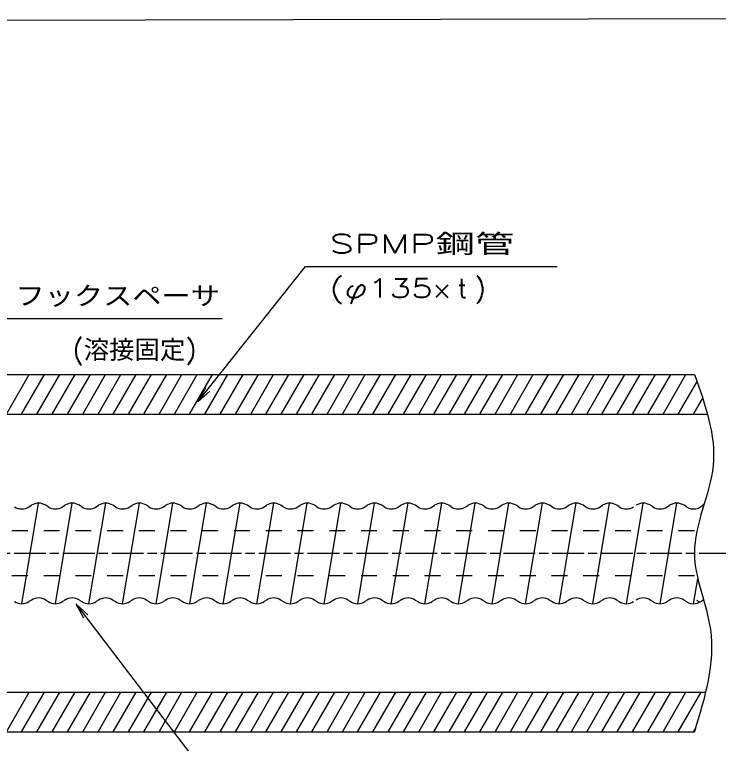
# Model space of a CAD drawing. Units: millimetres at full size, sheet at 1:1; details may follow other scales. Extents: x -2456 to -674, y 2522 to 3782.
# Drawn here: x -2155.7 to -1889.6, y 3116.5 to 3391.9 of the extents above; entities that cross this region are included whole.
import ezdxf
from ezdxf.enums import TextEntityAlignment as Align

# ---------------------------------------------------------------- set-up
doc = ezdxf.new("R2010")
doc.units = ezdxf.units.MM
doc.linetypes.add('CHAIN', pattern=[18.5, 12, -1.5, 3.5, -1.5])
doc.linetypes.add('DASHED_SPACED', pattern=[12, 6, -6])
for name, color, linetype, lineweight in [('02細線', 81, 'Continuous', 25), ('0_2', 7, 'Continuous', 25), ('3隠れ線', 2, 'DASHED_SPACED', 25), ('4中心線', 1, 'CHAIN', 25), ('_-0', 7, 'Continuous', 25), ('実線中', 7, 'Continuous', 25), ('細線', 81, 'Continuous', 25)]:
    doc.layers.add(name, color=color, linetype=linetype, lineweight=lineweight)
doc.styles.add('simplex.shx', font='')
doc.styles.get('simplex.shx').set_extended_font_data('simplex.shx')

# ---------------------------------------------------------------- blocks, each defined once
blk = doc.blocks.new('open_arrow')
at = {"color": 0, "linetype": 'Continuous', "lineweight": -2}
blk.add_lwpolyline([(7.5, 1.25), (0, 0), (7.5, -1.25)], dxfattribs=at)

msp = doc.modelspace()

# ---------------------------------------------------------------- linework, layer by layer
at = {"layer": '02細線', "color": 7}
msp.add_line((-2255.716, 3389.489), (-1280.359, 3391.889), dxfattribs=at)
at = {"layer": '02細線'}
for p, q in [((-2158.763, 3240.912), (-2150.103, 3255.912)), ((-2152.99, 3240.912), (-2144.33, 3255.912)), ((-2147.216, 3240.912), (-2138.556, 3255.912)), ((-2141.443, 3240.912), (-2132.783, 3255.912)), ((-2135.669, 3240.912), (-2127.009, 3255.912)), ((-2129.896, 3240.912), (-2121.236, 3255.912)), ((-2124.122, 3240.912), (-2115.462, 3255.912)), ((-2118.349, 3240.912), (-2109.689, 3255.912)), ((-2112.575, 3240.912), (-2103.915, 3255.912)), ((-2106.802, 3240.912), (-2098.142, 3255.912)), ((-2101.028, 3240.912), (-2092.368, 3255.912)), ((-2095.255, 3240.912), (-2086.595, 3255.912)), ((-2089.481, 3240.912), (-2080.821, 3255.912)), ((-2083.708, 3240.912), (-2075.048, 3255.912)), ((-2077.934, 3240.912), (-2069.274, 3255.912)), ((-2072.161, 3240.912), (-2063.501, 3255.912)), ((-2066.387, 3240.912), (-2057.727, 3255.912)), ((-2060.614, 3240.912), (-2051.954, 3255.912)), ((-2054.84, 3240.912), (-2046.18, 3255.912)), ((-2049.067, 3240.912), (-2040.407, 3255.912)), ((-2043.293, 3240.912), (-2034.633, 3255.912)), ((-2037.52, 3240.912), (-2028.86, 3255.912)), ((-2031.746, 3240.912), (-2023.086, 3255.912)), ((-2025.973, 3240.912), (-2017.313, 3255.912)), ((-2020.199, 3240.912), (-2011.539, 3255.912)), ((-2014.426, 3240.912), (-2005.766, 3255.912)), ((-2008.652, 3240.912), (-1999.992, 3255.912)), ((-2002.879, 3240.912), (-1994.219, 3255.912)), ((-1997.105, 3240.912), (-1988.445, 3255.912)), ((-1991.332, 3240.912), (-1982.672, 3255.912)), ((-1985.558, 3240.912), (-1976.898, 3255.912)), ((-1979.785, 3240.912), (-1971.125, 3255.912)), ((-1974.011, 3240.912), (-1965.351, 3255.912)), ((-1968.238, 3240.912), (-1959.578, 3255.912)), ((-1962.464, 3240.912), (-1953.804, 3255.912)), ((-1956.691, 3240.912), (-1948.031, 3255.912)), ((-1950.917, 3240.912), (-1942.257, 3255.912)), ((-1945.144, 3240.912), (-1936.484, 3255.912)), ((-1939.37, 3240.912), (-1930.71, 3255.912)), ((-1933.597, 3240.912), (-1924.937, 3255.912)), ((-1927.823, 3240.912), (-1919.163, 3255.912)), ((-1922.05, 3240.912), (-1913.39, 3255.912)), ((-1916.276, 3240.912), (-1907.616, 3255.912)), ((-1910.503, 3240.912), (-1901.843, 3255.912)), ((-1904.729, 3240.912), (-1897.718, 3253.056)), ((-1898.956, 3240.912), (-1895.618, 3246.693)), ((-2158.763, 3120.912), (-2150.103, 3135.912)), ((-2152.99, 3120.912), (-2144.33, 3135.912)), ((-2147.216, 3120.912), (-2138.556, 3135.912)), ((-2141.443, 3120.912), (-2132.783, 3135.912)), ((-2135.669, 3120.912), (-2127.009, 3135.912)), ((-2129.896, 3120.912), (-2121.236, 3135.912)), ((-2124.122, 3120.912), (-2115.462, 3135.912)), ((-2118.349, 3120.912), (-2109.689, 3135.912)), ((-2112.575, 3120.912), (-2103.915, 3135.912)), ((-2106.802, 3120.912), (-2098.142, 3135.912)), ((-2101.028, 3120.912), (-2092.368, 3135.912)), ((-2095.255, 3120.912), (-2086.595, 3135.912)), ((-2089.481, 3120.912), (-2080.821, 3135.912)), ((-2083.708, 3120.912), (-2075.048, 3135.912)), ((-2077.934, 3120.912), (-2069.274, 3135.912)), ((-2072.161, 3120.912), (-2063.501, 3135.912)), ((-2066.387, 3120.912), (-2057.727, 3135.912)), ((-2060.614, 3120.912), (-2051.954, 3135.912)), ((-2054.84, 3120.912), (-2046.18, 3135.912)), ((-2049.067, 3120.912), (-2040.407, 3135.912)), ((-2043.293, 3120.912), (-2034.633, 3135.912)), ((-2037.52, 3120.912), (-2028.86, 3135.912)), ((-2031.746, 3120.912), (-2023.086, 3135.912)), ((-2025.973, 3120.912), (-2017.313, 3135.912)), ((-2020.199, 3120.912), (-2011.539, 3135.912)), ((-2014.426, 3120.912), (-2005.766, 3135.912)), ((-2008.652, 3120.912), (-1999.992, 3135.912)), ((-2002.879, 3120.912), (-1994.219, 3135.912)), ((-1997.105, 3120.912), (-1988.445, 3135.912)), ((-1991.332, 3120.912), (-1982.672, 3135.912)), ((-1985.558, 3120.912), (-1976.898, 3135.912)), ((-1979.785, 3120.912), (-1971.125, 3135.912)), ((-1974.011, 3120.912), (-1965.351, 3135.912)), ((-1968.238, 3120.912), (-1959.578, 3135.912)), ((-1962.464, 3120.912), (-1953.804, 3135.912)), ((-1956.691, 3120.912), (-1948.031, 3135.912)), ((-1950.917, 3120.912), (-1942.257, 3135.912)), ((-1945.144, 3120.912), (-1936.484, 3135.912)), ((-1939.37, 3120.912), (-1930.71, 3135.912)), ((-1933.597, 3120.912), (-1924.937, 3135.912)), ((-1927.823, 3120.912), (-1919.163, 3135.912)), ((-1922.05, 3120.912), (-1913.39, 3135.912)), ((-1916.276, 3120.912), (-1907.616, 3135.912)), ((-1910.503, 3120.912), (-1901.843, 3135.912)), ((-1904.729, 3120.912), (-1896.069, 3135.912)), ((-1898.956, 3120.912), (-1898.379, 3121.911))]:
    msp.add_line(p, q, dxfattribs=at)
at = {"layer": '0_2', "color": 2}
msp.add_line((-1976.237, 3296.7), (-1950.558, 3296.7), dxfattribs=at)
at = {"layer": '0_2'}
for points in [[(-2086.411, 3245.562), (-2045.671, 3296.7), (-2039.671, 3296.7), (-1976.237, 3296.7)], [(-2205.05, 3225.912), (-2164.309, 3277.05), (-2158.309, 3277.05), (-2077.138, 3277.05)], [(-2132.459, 3169.325), (-2074.083, 3092.664), (-2068.083, 3092.664), (-1996.694, 3092.664)]]:
    msp.add_lwpolyline(points, dxfattribs=at)
msp.add_open_spline([(-1898.661, 3255.912), (-1894.538, 3244.433), (-1890.416, 3232.954), (-1891.578, 3221.487), (-1892.697, 3210.452), (-1898.711, 3199.428), (-1898.661, 3188.412), (-1898.617, 3178.841), (-1893.996, 3169.276), (-1892.62, 3159.651), (-1890.784, 3146.81), (-1894.722, 3133.861), (-1898.661, 3120.912)], degree=3, knots=[0, 0, 0, 0, 1, 1, 1, 2, 2, 2, 3, 3, 3, 4, 4, 4, 4], dxfattribs=at)
at = {"layer": '3隠れ線'}
for p, q in [((-1898.661, 3196.825), (-2280.404, 3196.825)), ((-1898.661, 3179.825), (-2280.404, 3179.825))]:
    msp.add_line(p, q, dxfattribs=at)
at = {"layer": '4中心線'}
msp.add_line((-2322.372, 3188.412), (-760.791, 3188.412), dxfattribs=at)
at = {"layer": '_-0'}
for p, q in [((-2150.22, 3205.926), (-2149.315, 3206.513)), ((-2142.965, 3205.926), (-2143.87, 3206.513)), ((-2137.52, 3205.926), (-2136.615, 3206.513)), ((-2130.265, 3205.926), (-2131.17, 3206.513)), ((-2124.82, 3205.926), (-2123.915, 3206.513)), ((-2117.565, 3205.926), (-2118.47, 3206.513)), ((-2112.12, 3205.926), (-2111.215, 3206.513)), ((-2104.865, 3205.926), (-2105.77, 3206.513)), ((-2099.42, 3205.926), (-2098.515, 3206.513)), ((-2092.165, 3205.926), (-2093.07, 3206.513)), ((-2086.72, 3205.926), (-2085.815, 3206.513)), ((-2079.465, 3205.926), (-2080.37, 3206.513)), ((-2074.02, 3205.926), (-2073.115, 3206.513)), ((-2066.765, 3205.926), (-2067.67, 3206.513)), ((-2061.32, 3205.926), (-2060.415, 3206.513)), ((-2054.065, 3205.926), (-2054.97, 3206.513)), ((-2048.62, 3205.926), (-2047.715, 3206.513)), ((-2041.365, 3205.926), (-2042.27, 3206.513)), ((-2035.92, 3205.926), (-2035.015, 3206.513)), ((-2028.665, 3205.926), (-2029.57, 3206.513)), ((-2023.22, 3205.926), (-2022.315, 3206.513)), ((-2015.965, 3205.926), (-2016.87, 3206.513)), ((-2010.52, 3205.926), (-2009.615, 3206.513)), ((-2003.265, 3205.926), (-2004.17, 3206.513)), ((-2003.265, 3205.926), (-2004.17, 3206.513)), ((-1997.82, 3205.926), (-1996.915, 3206.513)), ((-1997.82, 3205.926), (-1996.915, 3206.513)), ((-1990.565, 3205.926), (-1991.47, 3206.513)), ((-1985.12, 3205.926), (-1984.215, 3206.513)), ((-1977.865, 3205.926), (-1978.77, 3206.513)), ((-1972.42, 3205.926), (-1971.515, 3206.513)), ((-1965.165, 3205.926), (-1966.07, 3206.513)), ((-1959.72, 3205.926), (-1958.815, 3206.513)), ((-1952.465, 3205.926), (-1953.37, 3206.513)), ((-1947.02, 3205.926), (-1946.115, 3206.513)), ((-1939.765, 3205.926), (-1940.67, 3206.513)), ((-1934.32, 3205.926), (-1933.415, 3206.513)), ((-1927.065, 3205.926), (-1927.97, 3206.513)), ((-1914.365, 3205.926), (-1915.27, 3206.513)), ((-1908.92, 3205.926), (-1908.015, 3206.513)), ((-1901.665, 3205.926), (-1902.57, 3206.513)), ((-2149.315, 3170.723), (-2150.22, 3170.136)), ((-2143.87, 3170.723), (-2142.965, 3170.136)), ((-2136.615, 3170.723), (-2137.52, 3170.136)), ((-2131.17, 3170.723), (-2130.265, 3170.136)), ((-2123.915, 3170.723), (-2124.82, 3170.136)), ((-2118.47, 3170.723), (-2117.565, 3170.136)), ((-2111.215, 3170.723), (-2112.12, 3170.136)), ((-2105.77, 3170.723), (-2104.865, 3170.136)), ((-2098.515, 3170.723), (-2099.42, 3170.136)), ((-2098.515, 3170.723), (-2099.42, 3170.136)), ((-2093.07, 3170.723), (-2092.165, 3170.136)), ((-2085.815, 3170.723), (-2086.72, 3170.136)), ((-2080.37, 3170.723), (-2079.465, 3170.136)), ((-2073.115, 3170.723), (-2074.02, 3170.136)), ((-2067.67, 3170.723), (-2066.765, 3170.136)), ((-2060.415, 3170.723), (-2061.32, 3170.136)), ((-2054.97, 3170.723), (-2054.065, 3170.136)), ((-2047.715, 3170.723), (-2048.62, 3170.136)), ((-2042.27, 3170.723), (-2041.365, 3170.136)), ((-2035.015, 3170.723), (-2035.92, 3170.136)), ((-2035.015, 3170.723), (-2035.92, 3170.136)), ((-2029.57, 3170.723), (-2028.665, 3170.136)), ((-2022.315, 3170.723), (-2023.22, 3170.136)), ((-2016.87, 3170.723), (-2015.965, 3170.136)), ((-2009.615, 3170.723), (-2010.52, 3170.136)), ((-2009.615, 3170.723), (-2010.52, 3170.136)), ((-2004.17, 3170.723), (-2003.265, 3170.136)), ((-2004.17, 3170.723), (-2003.265, 3170.136)), ((-1996.915, 3170.723), (-1997.82, 3170.136)), ((-1996.915, 3170.723), (-1997.82, 3170.136)), ((-1991.47, 3170.723), (-1990.565, 3170.136)), ((-1984.215, 3170.723), (-1985.12, 3170.136)), ((-1984.215, 3170.723), (-1985.12, 3170.136)), ((-1978.77, 3170.723), (-1977.865, 3170.136)), ((-1971.515, 3170.723), (-1972.42, 3170.136)), ((-1966.07, 3170.723), (-1965.165, 3170.136)), ((-1958.815, 3170.723), (-1959.72, 3170.136)), ((-1953.37, 3170.723), (-1952.465, 3170.136)), ((-1946.115, 3170.723), (-1947.02, 3170.136)), ((-1940.67, 3170.723), (-1939.765, 3170.136)), ((-1933.415, 3170.723), (-1934.32, 3170.136)), ((-1927.97, 3170.723), (-1927.065, 3170.136)), ((-1915.27, 3170.723), (-1914.365, 3170.136)), ((-1908.015, 3170.723), (-1908.92, 3170.136)), ((-1902.57, 3170.723), (-1901.665, 3170.136)), ((-1897.881, 3170.719), (-1896.976, 3170.132))]:
    msp.add_line(p, q, dxfattribs=at)
for centre, start, end in [((-2152.942, 3210.12), 237.00469, 302.99531), ((-2146.592, 3202.32), 57.00469, 122.99531), ((-2140.242, 3210.12), 237.00469, 302.99531), ((-2133.892, 3202.32), 57.00469, 122.99531), ((-2127.542, 3210.12), 237.00469, 302.99531), ((-2121.192, 3202.32), 57.00469, 122.99531), ((-2114.842, 3210.12), 237.00469, 302.99531), ((-2108.492, 3202.32), 90, 122.99531), ((-2108.492, 3202.32), 57.00469, 90), ((-2102.142, 3210.12), 237.00469, 302.99531), ((-2095.792, 3202.32), 57.00469, 122.99531), ((-2089.442, 3210.12), 237.00469, 302.99531), ((-2083.092, 3202.32), 57.00469, 122.99531), ((-2076.742, 3210.12), 237.00469, 302.99531), ((-2070.392, 3202.32), 57.00469, 122.99531), ((-2064.042, 3210.12), 237.00469, 302.99531), ((-2057.692, 3202.32), 57.00469, 122.99531), ((-2051.342, 3210.12), 237.00469, 302.99531), ((-2044.992, 3202.32), 90, 122.99531), ((-2044.992, 3202.32), 57.00469, 90), ((-2038.642, 3210.12), 237.00469, 302.99531), ((-2032.292, 3202.32), 57.00469, 122.99531), ((-2025.942, 3210.12), 237.00469, 302.99531), ((-2019.592, 3202.32), 90, 122.99531), ((-2019.592, 3202.32), 90, 122.99531), ((-2019.592, 3202.32), 57.00469, 90), ((-2013.242, 3210.12), 237.00469, 302.99531), ((-2006.892, 3202.32), 57.00469, 122.99531), ((-2006.892, 3202.32), 57.00469, 122.99531), ((-2000.542, 3210.12), 237.00469, 302.99531), ((-2000.542, 3210.12), 237.00469, 302.99531), ((-1994.192, 3202.32), 90, 122.99531), ((-1994.192, 3202.32), 57.00469, 90), ((-1987.842, 3210.12), 237.00469, 302.99531), ((-1981.492, 3202.32), 57.00469, 122.99531), ((-1975.142, 3210.12), 237.00469, 302.99531), ((-1968.792, 3202.32), 57.00469, 122.99531), ((-1962.442, 3210.12), 237.00469, 302.99531), ((-1956.092, 3202.32), 57.00469, 122.99531), ((-1949.742, 3210.12), 237.00469, 302.99531), ((-1943.392, 3202.32), 57.00469, 122.99531), ((-1937.042, 3210.12), 237.00469, 302.99531), ((-1930.692, 3202.32), 90, 122.99531), ((-1930.692, 3202.32), 57.00469, 90), ((-1924.342, 3210.12), 237.00469, 302.99531), ((-1917.992, 3202.32), 57.00469, 122.99531), ((-1911.642, 3210.12), 237.00469, 302.99531), ((-1905.292, 3202.32), 90, 122.99531), ((-1905.292, 3202.32), 90, 122.99531), ((-1905.292, 3202.32), 57.00469, 90), ((-1898.942, 3210.12), 237.00469, 324.2925), ((-2152.942, 3174.33), 237.00469, 302.99531), ((-2146.592, 3166.53), 57.00469, 122.99531), ((-2140.242, 3174.33), 237.00469, 302.99531), ((-2133.892, 3166.53), 57.00469, 122.99531), ((-2127.542, 3174.33), 237.00469, 302.99531), ((-2121.192, 3166.53), 57.00469, 122.99531), ((-2114.842, 3174.33), 237.00469, 302.99531), ((-2108.492, 3166.53), 57.00469, 122.99531), ((-2102.142, 3174.33), 237.00469, 302.99531), ((-2095.792, 3166.53), 57.00469, 122.99531), ((-2089.442, 3174.33), 237.00469, 302.99531), ((-2083.092, 3166.53), 57.00469, 122.99531), ((-2076.742, 3174.33), 237.00469, 302.99531), ((-2070.392, 3166.53), 57.00469, 122.99531), ((-2064.042, 3174.33), 237.00469, 302.99531), ((-2057.692, 3166.53), 57.00469, 122.99531), ((-2051.342, 3174.33), 237.00469, 302.99531), ((-2044.992, 3166.53), 90, 122.99531), ((-2044.992, 3166.53), 57.00469, 122.99531), ((-2038.642, 3174.33), 237.00469, 302.99531), ((-2032.292, 3166.53), 57.00469, 122.99531), ((-2025.942, 3174.33), 237.00469, 302.99531), ((-2019.592, 3166.53), 90.39157, 122.99531), ((-2019.592, 3166.53), 57.00469, 122.99531), ((-2013.242, 3174.33), 237.00469, 302.99531), ((-2006.892, 3166.53), 57.00469, 122.99531), ((-2006.892, 3166.53), 57.00469, 122.99531), ((-2000.542, 3174.33), 237.00469, 302.99531), ((-2000.542, 3174.33), 237.00469, 302.99531), ((-1994.192, 3166.53), 57.00469, 122.99531), ((-1994.192, 3166.53), 90, 122.99531), ((-1987.842, 3174.33), 237.00469, 302.99531), ((-1981.492, 3166.53), 57.00469, 122.99531), ((-1975.142, 3174.33), 237.00469, 302.99531), ((-1968.792, 3166.53), 57.00469, 122.99531), ((-1962.442, 3174.33), 237.00469, 302.99531), ((-1956.092, 3166.53), 57.00469, 122.99531), ((-1949.742, 3174.33), 237.00469, 302.99531), ((-1943.392, 3166.53), 57.00469, 122.99531), ((-1937.042, 3174.33), 237.00469, 302.99531), ((-1930.692, 3166.53), 90, 122.99531), ((-1930.692, 3166.53), 57.00469, 122.99531), ((-1924.342, 3174.33), 237.00469, 302.99531), ((-1917.992, 3166.53), 57.00469, 122.99531), ((-1911.642, 3174.33), 237.00469, 302.99531), ((-1905.292, 3166.53), 90.39157, 122.99531), ((-1905.292, 3166.53), 57.00469, 122.99531), ((-1898.942, 3174.33), 237.00469, 317.38939)]:
    msp.add_arc(centre, 5, start, end, dxfattribs=at)
at = {"layer": '実線中'}
for p, q in [((-2255.388, 3255.912), (-1898.661, 3255.912)), ((-2255.388, 3240.912), (-1893.71, 3240.912)), ((-2255.388, 3135.912), (-1894.429, 3135.912)), ((-2255.388, 3120.912), (-1898.661, 3120.912))]:
    msp.add_line(p, q, dxfattribs=at)
at = {"layer": '細線'}
for p, q in [((-2152.942, 3169.33), (-2146.592, 3207.32)), ((-2140.242, 3169.33), (-2133.892, 3207.32)), ((-2127.542, 3169.33), (-2121.192, 3207.32)), ((-2114.842, 3169.33), (-2108.492, 3207.32)), ((-2102.142, 3169.33), (-2095.792, 3207.32)), ((-2089.442, 3169.33), (-2083.092, 3207.32)), ((-2076.742, 3169.33), (-2070.392, 3207.32)), ((-2064.042, 3169.33), (-2057.692, 3207.32)), ((-2051.342, 3169.33), (-2044.992, 3207.32)), ((-2038.642, 3169.33), (-2032.292, 3207.32)), ((-2025.942, 3169.33), (-2019.592, 3207.32)), ((-2013.242, 3169.33), (-2006.892, 3207.32)), ((-2000.542, 3169.33), (-1994.192, 3207.32)), ((-2000.542, 3169.33), (-1994.192, 3207.32)), ((-1987.842, 3169.33), (-1981.492, 3207.32)), ((-1975.142, 3169.33), (-1968.792, 3207.32)), ((-1962.442, 3169.33), (-1956.092, 3207.32)), ((-1949.742, 3169.33), (-1943.392, 3207.32)), ((-1937.042, 3169.33), (-1930.692, 3207.32)), ((-1924.342, 3169.33), (-1917.992, 3207.32)), ((-1911.642, 3169.33), (-1905.292, 3207.32)), ((-1898.942, 3169.33), (-1897.365, 3178.769))]:
    msp.add_line(p, q, dxfattribs=at)

# ---------------------------------------------------------------- block references
at = {"layer": '0_2', "xscale": 0.8, "yscale": 0.8}
for p, rotation in [((-2086.411, 3245.562), 51.5), ((-2132.459, 3169.325), 307.3)]:
    msp.add_blockref('open_arrow', p, dxfattribs=dict(at, rotation=rotation))

# ---------------------------------------------------------------- texts
at = {"layer": '0_2', "style": 'simplex.shx'}
for s, width, p in [('SPMP鋼管', 1.55, (-2036.671, 3299.7)), ('(φ135x', 1.35, (-2036.671, 3282.866)), ('フックスペーサ', 1.15, (-2155.309, 3280.05))]:
    msp.add_text(s, height=7.038, dxfattribs=dict(at, width=width)).set_placement(p, align=Align.BOTTOM_LEFT)
for s, p in [(')', (-1981.814, 3282.866)), ('t', (-1988.214, 3282.866)), ('(溶接固定)', (-2133.743, 3259.714))]:
    msp.add_text(s, height=7.038, dxfattribs=at).set_placement(p, align=Align.BOTTOM_LEFT)

doc.saveas('drawing.dxf')
